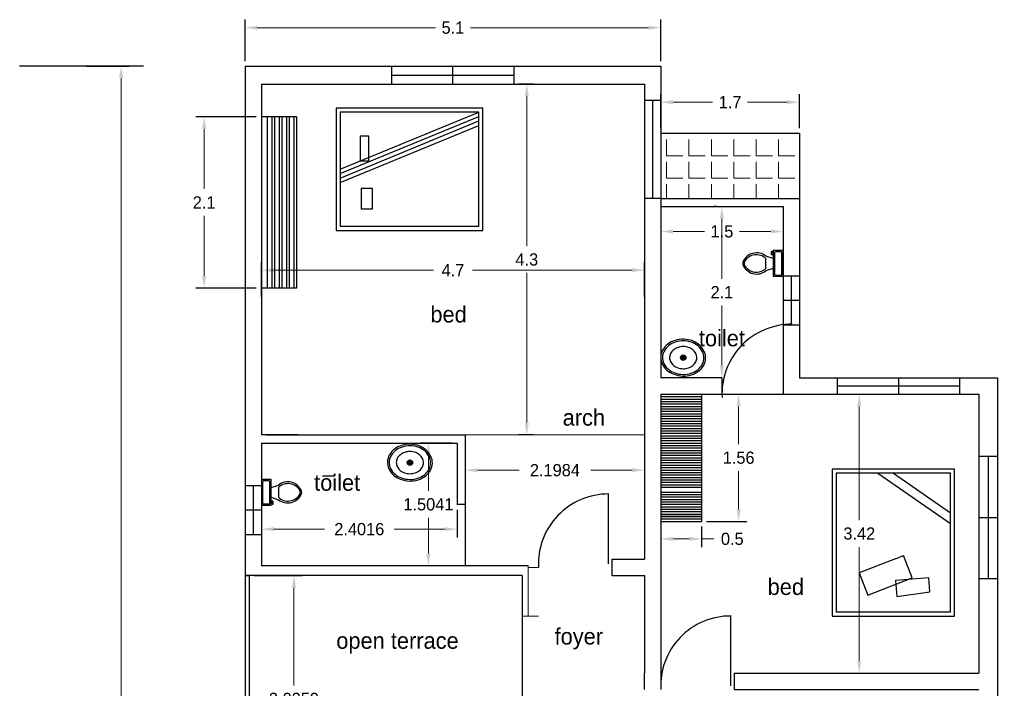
# Model space of a CAD drawing. Header units: inches. Extents: x -100 to 1476, y -184 to 112.
# Drawn here: x -47.95 to -35.95, y 30.17 to 38.38 of the extents above; entities that cross this region are included whole.
import ezdxf

# ---------------------------------------------------------------- set-up
doc = ezdxf.new("R2010")
doc.units = ezdxf.units.IN
doc.header["$MEASUREMENT"] = 0
doc.header["$PDMODE"] = 66
doc.dimstyles.get("Standard").update_dxf_attribs({"dimtxt": 0.15, "dimasz": 0.15, "dimexe": 0.1, "dimexo": 0.0625, "dimgap": 0.09, "dimtad": 0, "dimtih": 1, "dimtoh": 1, "dimdec": 4, "dimdsep": 46, "dimtxsty": 'Standard', "dimcen": 0.09, "dimadec": 0, "dimazin": 0, "dimtfac": 1, "dimtdec": 4, "dimtofl": 0, "dimtmove": 0, "dimatfit": 3, "dimfxl": 0, "dimtolj": 1, "dimtzin": 0, "dimlwd": 15, "dimarcsym": 0})

# ---------------------------------------------------------------- blocks, each defined once
blk = doc.blocks.new('*D258')
at = {"color": 0, "lineweight": -2, "transparency": 16777216}
for p, q in [((-47.125, 37.808), (-46.601, 37.808)), ((-46.764, 21.947), (-46.801, 21.947))]:
    blk.add_line(p, q, dxfattribs=at)
at = {"color": 0, "lineweight": 15, "transparency": 16777216}
for p, q in [((-46.701, 37.658), (-46.701, 30.042)), ((-46.701, 22.097), (-46.701, 29.712))]:
    blk.add_line(p, q, dxfattribs=at)
at = {"color": 0, "lineweight": 18, "transparency": 16777216}
for points in [[(-46.726, 37.658), (-46.676, 37.658), (-46.701, 37.808)], [(-46.726, 22.097), (-46.676, 22.097), (-46.701, 21.947)]]:
    blk.add_solid(points, dxfattribs=at)
at = {"layer": 'Defpoints', "color": 0, "lineweight": 18, "transparency": 16777216}
for p in [(-47.188, 37.808), (-46.701, 21.947), (-46.701, 21.947)]:
    blk.add_point(p, dxfattribs=at)
at = {"color": 0, "transparency": 16777216, "insert": (-46.701, 29.877), "char_height": 0.15, "attachment_point": 5}
blk.add_mtext('\\A1;15.861', dxfattribs=at)
blk = doc.blocks.new('*D261')
at = {"color": 0, "lineweight": -2, "transparency": 16777216}
for p, q in [((-38.069, 33.787), (-37.546, 33.787)), ((-38.069, 30.367), (-37.546, 30.367))]:
    blk.add_line(p, q, dxfattribs=at)
at = {"color": 0, "lineweight": 15, "transparency": 16777216}
for p, q in [((-37.646, 33.637), (-37.646, 32.242)), ((-37.646, 30.517), (-37.646, 31.912))]:
    blk.add_line(p, q, dxfattribs=at)
at = {"color": 0, "lineweight": 18, "transparency": 16777216}
for points in [[(-37.671, 33.637), (-37.621, 33.637), (-37.646, 33.787)], [(-37.671, 30.517), (-37.621, 30.517), (-37.646, 30.367)]]:
    blk.add_solid(points, dxfattribs=at)
at = {"layer": 'Defpoints', "color": 0, "lineweight": 18, "transparency": 16777216}
for p in [(-38.131, 33.787), (-38.131, 30.367), (-37.646, 30.367)]:
    blk.add_point(p, dxfattribs=at)
at = {"color": 0, "transparency": 16777216, "insert": (-37.646, 32.077), "char_height": 0.15, "attachment_point": 5}
blk.add_mtext('\\A1;3.42', dxfattribs=at)
blk = doc.blocks.new('*D264')
at = {"color": 0, "lineweight": -2, "transparency": 16777216}
for p, q in [((-40.081, 32.164), (-40.081, 31.912)), ((-39.581, 32.164), (-39.581, 31.912))]:
    blk.add_line(p, q, dxfattribs=at)
at = {"color": 0, "lineweight": 15, "transparency": 16777216}
for p, q in [((-39.931, 32.012), (-39.731, 32.012)), ((-39.581, 32.012), (-39.431, 32.012))]:
    blk.add_line(p, q, dxfattribs=at)
at = {"color": 0, "lineweight": 18, "transparency": 16777216}
for points in [[(-39.931, 32.037), (-39.931, 31.987), (-40.081, 32.012)], [(-39.731, 32.037), (-39.731, 31.987), (-39.581, 32.012)]]:
    blk.add_solid(points, dxfattribs=at)
at = {"layer": 'Defpoints', "color": 0, "lineweight": 18, "transparency": 16777216}
for p in [(-40.081, 32.227), (-39.581, 32.227), (-39.581, 32.012)]:
    blk.add_point(p, dxfattribs=at)
at = {"color": 0, "transparency": 16777216, "insert": (-39.204, 32.012), "char_height": 0.15, "attachment_point": 5}
blk.add_mtext('\\A1;0.5', dxfattribs=at)
blk = doc.blocks.new('*D265')
at = {"color": 0, "lineweight": -2, "transparency": 16777216}
for p, q in [((-39.519, 33.787), (-39.026, 33.787)), ((-39.519, 32.227), (-39.026, 32.227))]:
    blk.add_line(p, q, dxfattribs=at)
at = {"color": 0, "lineweight": 15, "transparency": 16777216}
for p, q in [((-39.126, 33.637), (-39.126, 33.172)), ((-39.126, 32.377), (-39.126, 32.842))]:
    blk.add_line(p, q, dxfattribs=at)
at = {"color": 0, "lineweight": 18, "transparency": 16777216}
for points in [[(-39.151, 33.637), (-39.101, 33.637), (-39.126, 33.787)], [(-39.151, 32.377), (-39.101, 32.377), (-39.126, 32.227)]]:
    blk.add_solid(points, dxfattribs=at)
at = {"layer": 'Defpoints', "color": 0, "lineweight": 18, "transparency": 16777216}
for p in [(-39.581, 33.787), (-39.581, 32.227), (-39.126, 32.227)]:
    blk.add_point(p, dxfattribs=at)
at = {"color": 0, "transparency": 16777216, "insert": (-39.126, 33.007), "char_height": 0.15, "attachment_point": 5}
blk.add_mtext('\\A1;1.56', dxfattribs=at)
blk = doc.blocks.new('*D266')
at = {"color": 0, "lineweight": -2, "transparency": 16777216}
for p, q in [((-45.181, 37.87), (-45.181, 38.379)), ((-40.081, 37.87), (-40.081, 38.379))]:
    blk.add_line(p, q, dxfattribs=at)
at = {"color": 0, "lineweight": 15, "transparency": 16777216}
for p, q in [((-45.031, 38.279), (-42.846, 38.279)), ((-40.231, 38.279), (-42.416, 38.279))]:
    blk.add_line(p, q, dxfattribs=at)
at = {"color": 0, "lineweight": 18, "transparency": 16777216}
for points in [[(-45.031, 38.304), (-45.031, 38.254), (-45.181, 38.279)], [(-40.231, 38.304), (-40.231, 38.254), (-40.081, 38.279)]]:
    blk.add_solid(points, dxfattribs=at)
at = {"layer": 'Defpoints', "color": 0, "lineweight": 18, "transparency": 16777216}
for p in [(-40.081, 38.279), (-45.181, 37.808), (-40.081, 37.808)]:
    blk.add_point(p, dxfattribs=at)
at = {"color": 0, "transparency": 16777216, "insert": (-42.631, 38.279), "char_height": 0.15, "attachment_point": 5}
blk.add_mtext('\\A1;5.1', dxfattribs=at)
blk = doc.blocks.new('*D267')
at = {"color": 0, "lineweight": -2, "transparency": 16777216}
for p, q in [((-40.081, 37.049), (-40.081, 37.466)), ((-38.381, 37.049), (-38.381, 37.466))]:
    blk.add_line(p, q, dxfattribs=at)
at = {"color": 0, "lineweight": 15, "transparency": 16777216}
for p, q in [((-39.931, 37.366), (-39.446, 37.366)), ((-38.531, 37.366), (-39.016, 37.366))]:
    blk.add_line(p, q, dxfattribs=at)
at = {"color": 0, "lineweight": 18, "transparency": 16777216}
for points in [[(-39.931, 37.391), (-39.931, 37.341), (-40.081, 37.366)], [(-38.531, 37.391), (-38.531, 37.341), (-38.381, 37.366)]]:
    blk.add_solid(points, dxfattribs=at)
at = {"layer": 'Defpoints', "color": 0, "lineweight": 18, "transparency": 16777216}
for p in [(-38.381, 37.366), (-40.081, 36.987), (-38.381, 36.987)]:
    blk.add_point(p, dxfattribs=at)
at = {"color": 0, "transparency": 16777216, "insert": (-39.231, 37.366), "char_height": 0.15, "attachment_point": 5}
blk.add_mtext('\\A1;1.7', dxfattribs=at)
blk = doc.blocks.new('Toilet - top')
for p, q in [((9.5, -6), (9.5, -2)), ((-10, -8.5), (-8, -8.5)), ((-10, -9.5), (-10, -8.5)), ((-7, -9.5), (-10, -9.5)), ((-8, -8.5), (-8, -8)), ((-7, -8), (-7, -9.5)), ((-4, -8), (-6, -14)), ((4, -14), (-4, -14)), ((4, -8), (6, -14))]:
    blk.add_line(p, q)
blk.add_lwpolyline([(10.5, -8), (10.5, 0), (-10.5, 0), (-10.5, -8)], close=True)
for points in [[(-9.5, -2), (-9.5, -6)], [(8.5, -1), (-8.5, -1)], [(-8.5, -7), (8.5, -7)]]:
    blk.add_lwpolyline(points)
for centre, radius, start, end in [((-8.62, -1.88), 0.884, 81.8699, 188.1301), ((-8.62, -6.12), 0.884, 171.8699, 278.1301), ((8.62, -1.88), 0.884, 351.8699, 98.1301), ((8.62, -6.12), 0.884, 261.8699, 8.1301), ((3.52, -21.58), 12.17, 141.46911, 247.97143), ((4.2, -21.82), 11.33, 136.36773, 238.94682), ((-3.52, -21.58), 12.17, 292.02843, 38.53071), ((-4.2, -21.82), 11.33, 301.05301, 43.63209), ((0, -27.88), 4, 245.73182, 294.26817), ((0, -29), 4, 254.86053, 285.13947)]:
    blk.add_arc(centre, radius, start, end)
blk = doc.blocks.new('Sink - Oval top')
for p, q in [((-1, 0), (1, 0)), ((0, 1), (0, -1))]:
    blk.add_line(p, q)
at = {"linetype": 'Continuous'}
for points in [[(-12.23, 0.39, 0.117634), (-11.46, -3.36, 0.104469), (-8.88, -6.8, 0.090016), (-5.08, -9.07, 0.08192), (-0.32, -10.02, 0.08192), (4.49, -9.38, 0.090016), (8.42, -7.36, 0.104469), (11.22, -4.09, 0.117634), (12.23, -0.39, 0.117634), (11.46, 3.36, 0.104469), (8.88, 6.8, 0.090016), (5.08, 9.07, 0.08192), (0.32, 10.02, 0.08192), (-4.49, 9.38, 0.090016), (-8.42, 7.36, 0.104469), (-11.22, 4.09, 0.117634)], [(-11.29, 0.16, 0.118622), (-10.52, -3.25, 0.104678), (-8.07, -6.36, 0.089562), (-4.54, -8.37, 0.081185), (-0.13, -9.15, 0.081185), (4.3, -8.49, 0.089562), (7.89, -6.58, 0.104678), (10.42, -3.55, 0.118622), (11.29, -0.16, 0.118622), (10.52, 3.25, 0.104678), (8.07, 6.36, 0.089562), (4.54, 8.37, 0.081185), (0.13, 9.15, 0.081185), (-4.3, 8.49, 0.089562), (-7.89, 6.58, 0.104678), (-10.42, 3.55, 0.118622)], [(-7.42, 0.08, 0.118283), (-6.91, -2.17, 0.104607), (-5.29, -4.21, 0.089718), (-2.97, -5.53, 0.081436), (-0.07, -6.04, 0.081436), (2.84, -5.59, 0.089718), (5.2, -4.33, 0.104607), (6.86, -2.32, 0.118283), (7.42, -0.08, 0.118283), (6.91, 2.17, 0.104607), (5.29, 4.21, 0.089718), (2.97, 5.53, 0.081436), (0.07, 6.04, 0.081436), (-2.84, 5.59, 0.089718), (-5.2, 4.33, 0.104607), (-6.86, 2.32, 0.118283)]]:
    blk.add_lwpolyline(points, format="xyb", close=True, dxfattribs=at)
for radius in [1.5, 1]:
    blk.add_circle((0, 0), radius)
blk = doc.blocks.new('*D277')
at = {"color": 0, "lineweight": -2, "transparency": 16777216}
for p, q in [((-39.394, 36.087), (-39.431, 36.087)), ((-39.394, 33.987), (-39.431, 33.987))]:
    blk.add_line(p, q, dxfattribs=at)
at = {"color": 0, "lineweight": 15, "transparency": 16777216}
for p, q in [((-39.331, 35.937), (-39.331, 35.202)), ((-39.331, 34.137), (-39.331, 34.872))]:
    blk.add_line(p, q, dxfattribs=at)
at = {"color": 0, "lineweight": 18, "transparency": 16777216}
for points in [[(-39.356, 35.937), (-39.306, 35.937), (-39.331, 36.087)], [(-39.356, 34.137), (-39.306, 34.137), (-39.331, 33.987)]]:
    blk.add_solid(points, dxfattribs=at)
at = {"layer": 'Defpoints', "color": 0, "lineweight": 18, "transparency": 16777216}
for p in [(-39.331, 36.087), (-39.331, 36.087), (-39.331, 33.987)]:
    blk.add_point(p, dxfattribs=at)
at = {"color": 0, "transparency": 16777216, "insert": (-39.331, 35.037), "char_height": 0.15, "attachment_point": 5}
blk.add_mtext('\\A1;2.1', dxfattribs=at)
blk = doc.blocks.new('*D278')
at = {"color": 0, "lineweight": -2, "transparency": 16777216}
for p, q in [((-40.081, 36.024), (-40.081, 35.681)), ((-38.581, 36.024), (-38.581, 35.681))]:
    blk.add_line(p, q, dxfattribs=at)
at = {"color": 0, "lineweight": 15, "transparency": 16777216}
for p, q in [((-39.931, 35.781), (-39.546, 35.781)), ((-38.731, 35.781), (-39.116, 35.781))]:
    blk.add_line(p, q, dxfattribs=at)
at = {"color": 0, "lineweight": 18, "transparency": 16777216}
for points in [[(-39.931, 35.806), (-39.931, 35.756), (-40.081, 35.781)], [(-38.731, 35.806), (-38.731, 35.756), (-38.581, 35.781)]]:
    blk.add_solid(points, dxfattribs=at)
at = {"layer": 'Defpoints', "color": 0, "lineweight": 18, "transparency": 16777216}
for p in [(-40.081, 36.087), (-38.581, 36.087), (-40.081, 35.781)]:
    blk.add_point(p, dxfattribs=at)
at = {"color": 0, "transparency": 16777216, "insert": (-39.331, 35.781), "char_height": 0.15, "attachment_point": 5}
blk.add_mtext('\\A1;1.5', dxfattribs=at)
blk = doc.blocks.new('*D279')
at = {"color": 0, "lineweight": -2, "transparency": 16777216}
for p, q in [((-45.044, 37.187), (-45.783, 37.187)), ((-45.044, 35.087), (-45.783, 35.087))]:
    blk.add_line(p, q, dxfattribs=at)
at = {"color": 0, "lineweight": 15, "transparency": 16777216}
for p, q in [((-45.683, 37.037), (-45.683, 36.302)), ((-45.683, 35.237), (-45.683, 35.972))]:
    blk.add_line(p, q, dxfattribs=at)
at = {"color": 0, "lineweight": 18, "transparency": 16777216}
for points in [[(-45.708, 37.037), (-45.658, 37.037), (-45.683, 37.187)], [(-45.708, 35.237), (-45.658, 35.237), (-45.683, 35.087)]]:
    blk.add_solid(points, dxfattribs=at)
at = {"layer": 'Defpoints', "color": 0, "lineweight": 18, "transparency": 16777216}
for p in [(-44.981, 37.187), (-45.683, 35.087), (-44.981, 35.087)]:
    blk.add_point(p, dxfattribs=at)
at = {"color": 0, "transparency": 16777216, "insert": (-45.683, 36.137), "char_height": 0.15, "attachment_point": 5}
blk.add_mtext('\\A1;2.1', dxfattribs=at)
blk = doc.blocks.new('*D245')
at = {"color": 0, "linetype": 'ByBlock', "lineweight": -2, "ltscale": 0.0008, "transparency": 16777216}
for p, q in [((-44.981, 34.982), (-44.981, 35.406)), ((-40.281, 34.982), (-40.281, 35.406))]:
    blk.add_line(p, q, dxfattribs=at)
at = {"color": 0, "linetype": 'ByBlock', "lineweight": 15, "ltscale": 0.0008, "transparency": 16777216}
for p, q in [((-44.831, 35.306), (-42.871, 35.306)), ((-40.431, 35.306), (-42.391, 35.306))]:
    blk.add_line(p, q, dxfattribs=at)
at = {"color": 0, "linetype": 'ByBlock', "lineweight": 18, "ltscale": 0.0008, "transparency": 16777216}
for points in [[(-44.831, 35.331), (-44.831, 35.281), (-44.981, 35.306)], [(-40.431, 35.331), (-40.431, 35.281), (-40.281, 35.306)]]:
    blk.add_solid(points, dxfattribs=at)
at = {"layer": 'Defpoints', "color": 0, "linetype": 'ByBlock', "lineweight": 18, "ltscale": 0.0008, "transparency": 16777216}
for p in [(-40.281, 35.306), (-44.981, 34.92), (-40.281, 34.92)]:
    blk.add_point(p, dxfattribs=at)
at = {"color": 0, "linetype": 'ByBlock', "ltscale": 0.0008, "transparency": 16777216, "insert": (-42.631, 35.306), "char_height": 0.15, "attachment_point": 5}
blk.add_mtext('\\A1;4.7', dxfattribs=at)
blk = doc.blocks.new('*D296')
at = {"color": 0, "linetype": 'ByBlock', "lineweight": -2, "ltscale": 0.0008, "transparency": 16777216}
for p, q in [((-42.642, 33.187), (-43.032, 33.187)), ((-42.642, 31.683), (-43.032, 31.683))]:
    blk.add_line(p, q, dxfattribs=at)
at = {"color": 0, "linetype": 'ByBlock', "lineweight": 15, "ltscale": 0.0008, "transparency": 16777216}
for p, q in [((-42.932, 33.037), (-42.932, 32.6)), ((-42.932, 31.833), (-42.932, 32.27))]:
    blk.add_line(p, q, dxfattribs=at)
at = {"color": 0, "linetype": 'ByBlock', "lineweight": 18, "ltscale": 0.0008, "transparency": 16777216}
for points in [[(-42.957, 33.037), (-42.907, 33.037), (-42.932, 33.187)], [(-42.957, 31.833), (-42.907, 31.833), (-42.932, 31.683)]]:
    blk.add_solid(points, dxfattribs=at)
at = {"layer": 'Defpoints', "color": 0, "linetype": 'ByBlock', "lineweight": 18, "ltscale": 0.0008, "transparency": 16777216}
for p in [(-42.58, 33.187), (-42.932, 31.683), (-42.58, 31.683)]:
    blk.add_point(p, dxfattribs=at)
at = {"color": 0, "linetype": 'ByBlock', "ltscale": 0.0008, "transparency": 16777216, "insert": (-42.932, 32.435), "char_height": 0.15, "attachment_point": 5}
blk.add_mtext('\\A1;1.5041', dxfattribs=at)
blk = doc.blocks.new('*D246')
at = {"color": 0, "linetype": 'ByBlock', "lineweight": -2, "ltscale": 0.0008, "transparency": 16777216}
for p, q in [((-41.644, 37.587), (-41.825, 37.587)), ((-41.644, 33.287), (-41.825, 33.287))]:
    blk.add_line(p, q, dxfattribs=at)
at = {"color": 0, "linetype": 'ByBlock', "lineweight": 15, "ltscale": 0.0008, "transparency": 16777216}
for p, q in [((-41.725, 37.437), (-41.725, 35.602)), ((-41.725, 33.437), (-41.725, 35.272))]:
    blk.add_line(p, q, dxfattribs=at)
at = {"color": 0, "linetype": 'ByBlock', "lineweight": 18, "ltscale": 0.0008, "transparency": 16777216}
for points in [[(-41.75, 37.437), (-41.7, 37.437), (-41.725, 37.587)], [(-41.75, 33.437), (-41.7, 33.437), (-41.725, 33.287)]]:
    blk.add_solid(points, dxfattribs=at)
at = {"layer": 'Defpoints', "color": 0, "linetype": 'ByBlock', "lineweight": 18, "ltscale": 0.0008, "transparency": 16777216}
for p in [(-41.725, 37.587), (-41.582, 37.587), (-41.582, 33.287)]:
    blk.add_point(p, dxfattribs=at)
at = {"color": 0, "linetype": 'ByBlock', "ltscale": 0.0008, "transparency": 16777216, "insert": (-41.725, 35.437), "char_height": 0.15, "attachment_point": 5}
blk.add_mtext('\\A1;4.3', dxfattribs=at)
blk = doc.blocks.new('*D297')
at = {"color": 0, "linetype": 'ByBlock', "lineweight": -2, "ltscale": 0.0008, "transparency": 16777216}
for p, q in [((-45.069, 31.563), (-44.481, 31.563)), ((-45.069, 28.537), (-44.481, 28.537))]:
    blk.add_line(p, q, dxfattribs=at)
at = {"color": 0, "linetype": 'ByBlock', "lineweight": 15, "ltscale": 0.0008, "transparency": 16777216}
for p, q in [((-44.581, 31.413), (-44.581, 30.215)), ((-44.581, 28.687), (-44.581, 29.885))]:
    blk.add_line(p, q, dxfattribs=at)
at = {"color": 0, "linetype": 'ByBlock', "lineweight": 18, "ltscale": 0.0008, "transparency": 16777216}
for points in [[(-44.606, 31.413), (-44.556, 31.413), (-44.581, 31.563)], [(-44.606, 28.687), (-44.556, 28.687), (-44.581, 28.537)]]:
    blk.add_solid(points, dxfattribs=at)
at = {"layer": 'Defpoints', "color": 0, "linetype": 'ByBlock', "lineweight": 18, "ltscale": 0.0008, "transparency": 16777216}
for p in [(-45.131, 31.563), (-45.131, 28.537), (-44.581, 28.537)]:
    blk.add_point(p, dxfattribs=at)
at = {"color": 0, "linetype": 'ByBlock', "lineweight": 18, "ltscale": 0.0008, "transparency": 16777216, "insert": (-44.581, 30.05), "char_height": 0.15, "attachment_point": 5}
blk.add_mtext('\\A1;3.0259', dxfattribs=at)
blk = doc.blocks.new('*D299')
at = {"color": 0, "linetype": 'ByBlock', "lineweight": -2, "ltscale": 0.0008, "transparency": 16777216}
for p, q in [((-42.48, 33.224), (-42.48, 32.754)), ((-40.281, 33.124), (-40.281, 32.754))]:
    blk.add_line(p, q, dxfattribs=at)
at = {"color": 0, "linetype": 'ByBlock', "lineweight": 15, "ltscale": 0.0008, "transparency": 16777216}
for p, q in [((-42.33, 32.854), (-41.82, 32.854)), ((-40.431, 32.854), (-40.94, 32.854))]:
    blk.add_line(p, q, dxfattribs=at)
at = {"color": 0, "linetype": 'ByBlock', "lineweight": 18, "ltscale": 0.0008, "transparency": 16777216}
for points in [[(-42.33, 32.879), (-42.33, 32.829), (-42.48, 32.854)], [(-40.431, 32.879), (-40.431, 32.829), (-40.281, 32.854)]]:
    blk.add_solid(points, dxfattribs=at)
at = {"layer": 'Defpoints', "color": 0, "linetype": 'ByBlock', "lineweight": 18, "ltscale": 0.0008, "transparency": 16777216}
for p in [(-42.48, 33.287), (-40.281, 33.187), (-40.281, 32.854)]:
    blk.add_point(p, dxfattribs=at)
at = {"color": 0, "linetype": 'ByBlock', "lineweight": 18, "ltscale": 0.0008, "transparency": 16777216, "insert": (-41.38, 32.854), "char_height": 0.15, "attachment_point": 5}
blk.add_mtext('\\A1;2.1984', dxfattribs=at)
blk = doc.blocks.new('*D300')
at = {"color": 0, "linetype": 'ByBlock', "lineweight": -2, "ltscale": 0.0008, "transparency": 16777216}
for p, q in [((-44.981, 32.363), (-44.981, 32.031)), ((-42.58, 32.37), (-42.58, 32.031))]:
    blk.add_line(p, q, dxfattribs=at)
at = {"color": 0, "linetype": 'ByBlock', "lineweight": 15, "ltscale": 0.0008, "transparency": 16777216}
for p, q in [((-44.831, 32.131), (-44.208, 32.131)), ((-42.73, 32.131), (-43.353, 32.131))]:
    blk.add_line(p, q, dxfattribs=at)
at = {"color": 0, "linetype": 'ByBlock', "lineweight": 18, "ltscale": 0.0008, "transparency": 16777216}
for points in [[(-44.831, 32.156), (-44.831, 32.106), (-44.981, 32.131)], [(-42.73, 32.156), (-42.73, 32.106), (-42.58, 32.131)]]:
    blk.add_solid(points, dxfattribs=at)
at = {"layer": 'Defpoints', "color": 0, "linetype": 'ByBlock', "lineweight": 18, "ltscale": 0.0008, "transparency": 16777216}
for p in [(-44.981, 32.425), (-42.58, 32.433), (-44.981, 32.131)]:
    blk.add_point(p, dxfattribs=at)
at = {"color": 0, "linetype": 'ByBlock', "lineweight": 18, "ltscale": 0.0008, "transparency": 16777216, "insert": (-43.78, 32.131), "char_height": 0.15, "attachment_point": 5}
blk.add_mtext('\\A1;2.4016', dxfattribs=at)

msp = doc.modelspace()

# ---------------------------------------------------------------- hatches: boundary and pattern name
at = {"linetype": 'ByBlock', "lineweight": 18, "ltscale": 0.0008}
h = msp.add_hatch(dxfattribs=at)
h.set_pattern_fill('ANGLE', color=3)
h.set_pattern_definition([(0, (-78.51024, -6.19071), (0, 0.275), [0.2, -0.075]), (90, (-78.51024, -6.19071), (-0.275, 2e-17), [0.2, -0.075])])
h.paths.add_polyline_path([(-38.38117, 36.98671), (-40.08117, 36.98671), (-40.08117, 36.18671), (-38.38117, 36.18671)])

# ---------------------------------------------------------------- linework, layer by layer
for p, q in [((-46.42812, 37.80771), (-47.94734, 37.80771)), ((-45.18117, 37.80771), (-40.08117, 37.80771)), ((-45.18117, 37.80771), (-45.18117, 22.96671)), ((-43.38117, 37.58671), (-43.38117, 37.80771)), ((-42.63117, 37.58671), (-42.63117, 37.80771)), ((-41.88117, 37.58671), (-41.88117, 37.80771)), ((-40.08117, 37.80771), (-40.08117, 35.88671)), ((-43.38117, 37.69721), (-41.88117, 37.69721)), ((-44.98117, 37.58671), (-40.28117, 37.58671)), ((-44.98117, 37.58671), (-44.98117, 33.28671)), ((-40.78117, 37.58671), (-40.28117, 37.58671)), ((-40.28117, 37.58671), (-40.28117, 31.76262)), ((-40.08117, 37.58671), (-40.08117, 35.88671)), ((-40.08117, 37.38671), (-40.28117, 37.38671)), ((-40.18117, 37.38671), (-40.18117, 36.18671)), ((-44.01382, 36.54407), (-42.31382, 37.24407)), ((-44.01382, 36.49), (-42.31382, 37.19)), ((-44.55117, 37.18671), (-44.98117, 37.18671)), ((-44.91117, 37.18671), (-44.91117, 35.08671)), ((-44.85117, 37.18671), (-44.85117, 35.08671)), ((-44.82117, 37.18671), (-44.82117, 35.08671)), ((-44.76117, 37.18671), (-44.76117, 35.08671)), ((-44.76117, 37.18671), (-44.76117, 35.08671)), ((-44.73117, 37.18671), (-44.73117, 35.08671)), ((-44.67117, 37.18671), (-44.67117, 35.08671)), ((-44.64117, 37.18671), (-44.64117, 35.08671)), ((-44.58117, 37.18671), (-44.58117, 35.08671)), ((-44.55117, 37.18671), (-44.55117, 35.08671)), ((-44.01382, 36.43592), (-42.31382, 37.13592)), ((-44.01382, 36.38185), (-42.31382, 37.08185)), ((-40.08117, 36.98671), (-38.38117, 36.98671)), ((-38.38117, 36.98671), (-38.38117, 33.98671)), ((-40.08117, 36.18671), (-40.28117, 36.18671)), ((-40.08117, 36.18671), (-38.38117, 36.18671)), ((-40.08117, 36.08671), (-40.08117, 33.98671)), ((-40.08117, 36.08671), (-38.58117, 36.08671)), ((-38.58117, 36.08671), (-38.58117, 33.98671)), ((-40.08117, 35.78671), (-40.08117, 33.98671)), ((-38.38117, 35.23414), (-38.58117, 35.23414)), ((-38.48117, 35.23414), (-38.48117, 34.63414)), ((-44.55117, 35.08671), (-44.98117, 35.08671)), ((-38.38117, 34.93414), (-38.58117, 34.93414)), ((-38.38117, 34.63414), (-38.58117, 34.63414)), ((-40.08117, 33.98671), (-40.08117, 33.98671)), ((-39.33117, 33.98671), (-40.08117, 33.98671)), ((-39.33117, 33.98671), (-39.33117, 33.78671)), ((-38.58117, 33.98671), (-38.58117, 33.78671)), ((-38.38117, 33.98671), (-35.95117, 33.98671)), ((-37.91617, 33.98671), (-37.91617, 33.78671)), ((-37.16617, 33.98671), (-37.16617, 33.78671)), ((-36.41617, 33.98671), (-36.41617, 33.78671)), ((-35.95117, 33.98671), (-35.95117, 21.94671)), ((-37.91617, 33.88671), (-36.41617, 33.88671)), ((-40.08117, 33.78671), (-40.08117, 30.36671)), ((-40.08117, 33.78671), (-36.18117, 33.78671)), ((-40.08117, 33.78671), (-39.58117, 33.78671)), ((-40.08117, 33.75671), (-39.58117, 33.75671)), ((-40.08117, 33.72671), (-39.58117, 33.72671)), ((-39.58117, 33.78671), (-39.58117, 32.58671)), ((-36.18117, 33.78671), (-36.18117, 30.36671)), ((-40.08117, 33.69671), (-39.58117, 33.69671)), ((-40.08117, 33.66671), (-39.58117, 33.66671)), ((-40.08117, 33.66671), (-39.58117, 33.66671)), ((-40.08117, 33.63671), (-39.58117, 33.63671)), ((-40.08117, 33.60671), (-39.58117, 33.60671)), ((-40.08117, 33.57671), (-39.58117, 33.57671)), ((-40.08117, 33.57671), (-39.58117, 33.57671)), ((-40.08117, 33.54671), (-39.58117, 33.54671)), ((-40.08117, 33.51671), (-39.58117, 33.51671)), ((-40.08117, 33.48671), (-39.58117, 33.48671)), ((-40.08117, 33.48671), (-39.58117, 33.48671)), ((-40.08117, 33.45671), (-39.58117, 33.45671)), ((-40.08117, 33.42671), (-39.58117, 33.42671)), ((-40.08117, 33.39671), (-39.58117, 33.39671)), ((-40.08117, 33.39671), (-39.58117, 33.39671)), ((-40.08117, 33.36671), (-39.58117, 33.36671)), ((-44.53049, 33.28671), (-44.98117, 33.28671)), ((-44.92117, 33.28671), (-42.47954, 33.28671)), ((-44.53049, 33.28671), (-44.53049, 33.28671)), ((-42.47954, 33.28671), (-42.47954, 31.68262)), ((-40.08117, 33.33671), (-39.58117, 33.33671)), ((-40.08117, 33.30671), (-39.58117, 33.30671)), ((-40.08117, 33.30671), (-39.58117, 33.30671)), ((-40.08117, 33.27671), (-39.58117, 33.27671)), ((-40.08117, 33.24671), (-39.58117, 33.24671)), ((-44.98117, 33.18671), (-42.57954, 33.18671)), ((-44.98117, 33.18671), (-44.98117, 31.68262)), ((-44.53049, 33.18671), (-44.53049, 33.18671)), ((-42.57954, 33.18671), (-42.57954, 32.43262)), ((-40.08117, 33.21671), (-39.58117, 33.21671)), ((-40.08117, 33.18671), (-39.58117, 33.18671)), ((-40.08117, 33.15671), (-39.58117, 33.15671)), ((-40.08117, 33.12671), (-39.58117, 33.12671)), ((-40.08117, 33.09671), (-39.58117, 33.09671)), ((-40.08117, 33.09671), (-39.58117, 33.09671)), ((-40.08117, 33.06671), (-39.58117, 33.06671)), ((-40.08117, 33.03671), (-39.58117, 33.03671)), ((-40.08117, 33.00671), (-39.58117, 33.00671)), ((-40.08117, 33.00671), (-39.58117, 33.00671)), ((-36.18117, 33.02602), (-35.95117, 33.02602)), ((-36.06617, 33.02602), (-36.06617, 31.52602)), ((-40.08117, 32.97671), (-39.58117, 32.97671)), ((-40.08117, 32.94671), (-39.58117, 32.94671)), ((-40.08117, 32.91671), (-39.58117, 32.91671)), ((-40.08117, 32.91671), (-39.58117, 32.91671)), ((-40.08117, 32.88671), (-39.58117, 32.88671)), ((-44.23117, 32.78671), (-44.08117, 32.78671)), ((-40.08117, 32.85671), (-39.58117, 32.85671)), ((-40.08117, 32.82671), (-39.58117, 32.82671)), ((-40.08117, 32.82671), (-39.58117, 32.82671)), ((-40.08117, 32.79671), (-39.58117, 32.79671)), ((-40.08117, 32.76671), (-39.58117, 32.76671)), ((-37.4176, 32.81649), (-36.52832, 32.19959)), ((-37.22832, 32.81649), (-36.52832, 32.33187)), ((-44.98117, 32.66262), (-45.18117, 32.66262)), ((-45.08117, 32.66262), (-45.08117, 32.06262)), ((-40.08117, 32.73671), (-39.58117, 32.73671)), ((-40.08117, 32.73671), (-39.58117, 32.73671)), ((-40.08117, 32.70671), (-39.58117, 32.70671)), ((-40.08117, 32.67671), (-39.58117, 32.67671)), ((-40.08117, 32.64671), (-39.58117, 32.64671)), ((-40.72542, 32.56265), (-40.72542, 31.70581)), ((-40.08117, 32.58671), (-39.58117, 32.58671)), ((-40.08117, 32.55671), (-39.58117, 32.55671)), ((-40.08117, 32.52671), (-39.58117, 32.52671)), ((-39.58117, 32.58671), (-39.58117, 32.22671)), ((-42.47954, 32.43262), (-42.57954, 32.43262)), ((-40.08117, 32.49671), (-39.58117, 32.49671)), ((-40.08117, 32.49671), (-39.58117, 32.49671)), ((-40.08117, 32.46671), (-39.58117, 32.46671)), ((-40.08117, 32.43671), (-39.58117, 32.43671)), ((-40.08117, 32.40671), (-39.58117, 32.40671)), ((-40.08117, 32.40671), (-39.58117, 32.40671)), ((-44.98117, 32.36262), (-45.18117, 32.36262)), ((-40.08117, 32.37671), (-39.58117, 32.37671)), ((-40.08117, 32.34671), (-39.58117, 32.34671)), ((-40.08117, 32.31671), (-39.58117, 32.31671)), ((-40.08117, 32.31671), (-39.58117, 32.31671)), ((-39.58117, 32.28671), (-40.08117, 32.28671)), ((-40.08117, 32.28671), (-39.58117, 32.28671)), ((-36.18117, 32.27602), (-35.95117, 32.27602)), ((-40.08117, 32.25671), (-39.58117, 32.25671)), ((-40.08117, 32.22671), (-39.58117, 32.22671)), ((-44.98117, 32.06262), (-45.18117, 32.06262)), ((-37.20209, 31.76929), (-37.10424, 31.80726)), ((-36.9983, 31.53429), (-37.10424, 31.80726)), ((-37.10424, 31.80726), (-37.10424, 31.80726)), ((-40.68117, 31.76262), (-40.28117, 31.76262)), ((-40.68117, 31.76262), (-40.68117, 31.56262)), ((-40.68117, 31.76262), (-40.68117, 31.56262)), ((-37.20209, 31.76929), (-37.64587, 31.59706)), ((-41.78117, 31.56262), (-41.78117, 28.38671)), ((-40.68117, 31.56262), (-40.28117, 31.56262)), ((-40.28117, 31.56262), (-40.28117, 30.36671)), ((-37.64587, 31.59706), (-37.53993, 31.32409)), ((-37.53993, 31.32409), (-36.9983, 31.53429)), ((-36.79452, 31.53443), (-37.20209, 31.50312)), ((-37.20209, 31.50312), (-37.18709, 31.30796)), ((-36.78146, 31.36441), (-36.79452, 31.53443)), ((-36.18117, 31.52602), (-35.95117, 31.52602)), ((-37.18709, 31.30796), (-36.78146, 31.36441)), ((-39.22542, 31.06673), (-39.22542, 30.20989)), ((-40.28117, 30.16671), (-40.28117, 30.36671)), ((-40.08117, 30.36671), (-40.08117, 30.16671)), ((-39.18117, 30.36671), (-36.18117, 30.36671)), ((-39.18117, 30.36671), (-39.18117, 30.16671)), ((-39.18117, 30.16671), (-36.18117, 30.16671))]:
    msp.add_line(p, q)
at = {"color": 3, "linetype": 'ByBlock', "lineweight": 18, "ltscale": 0.0008}
for p, q in [((-42.47954, 33.28671), (-40.28117, 33.28671)), ((-41.70731, 31.06671), (-41.70731, 31.68262)), ((-41.58117, 31.66262), (-41.70731, 31.66262)), ((-41.58117, 31.06671), (-41.78117, 31.06671))]:
    msp.add_line(p, q, dxfattribs=at)
at = {"color": 3, "linetype": 'ByBlock', "ltscale": 0.0008}
for p, q in [((-41.70731, 31.68262), (-44.98117, 31.68262)), ((-41.78117, 31.56262), (-45.18117, 31.56262)), ((-45.18117, 31.56262), (-45.13117, 31.56262)), ((-45.13117, 31.56262), (-45.13117, 28.53671)), ((-40.68117, 31.56262), (-40.28117, 31.56262))]:
    msp.add_line(p, q, dxfattribs=at)
for points in [[(-44.06382, 35.79407), (-42.26382, 35.79407), (-42.26382, 37.29407), (-44.06382, 37.29407)], [(-44.06382, 35.79407), (-42.26382, 35.79407), (-42.26382, 37.29407), (-44.06382, 37.29407)], [(-44.01382, 35.84407), (-42.31382, 35.84407), (-42.31382, 37.24407), (-44.01382, 37.24407)], [(-43.66392, 36.94885), (-43.76703, 36.94885), (-43.76703, 36.64569), (-43.66392, 36.64569)], [(-43.61737, 36.30951), (-43.75749, 36.30951), (-43.75749, 36.05875), (-43.61737, 36.05875)], [(-37.97832, 32.86649), (-37.97832, 31.06649), (-36.47832, 31.06649), (-36.47832, 32.86649)], [(-37.97832, 32.86649), (-37.97832, 31.06649), (-36.47832, 31.06649), (-36.47832, 32.86649)], [(-37.92832, 32.81649), (-37.92832, 31.11649), (-36.52832, 31.11649), (-36.52832, 32.81649)]]:
    msp.add_lwpolyline(points, close=True)
for centre in [(-38.47434, 33.78671), (-40.72542, 31.70581), (-39.22542, 30.20989)]:
    msp.add_arc(centre, 0.85684, 89.583891, 182.888919)

# ---------------------------------------------------------------- block references
for p, xscale, yscale, zscale, rotation in [((-38.58117, 35.38881), 0.01499999999999702, 0.01499999999999702, 0.01499999999999702, 270), ((-44.98117, 32.58262), 0.01500000000000057, 0.01500000000000057, 0.01500000000000057, 90)]:
    msp.add_blockref('Toilet - top', p, dxfattribs=dict(xscale=xscale, yscale=yscale, zscale=zscale, rotation=rotation))
at = {"xscale": 0.02250000000000085, "yscale": 0.02250000000000085, "zscale": 0.02250000000000085}
for p in [(-39.80592, 34.23421), (-43.15872, 32.94718)]:
    msp.add_blockref('Sink - Oval top', p, dxfattribs=at)

# ---------------------------------------------------------------- texts
at = {"char_height": 0.2, "width": 3.5819957, "attachment_point": 1}
for s, insert in [('{\\fVani|b0|i0|c0|p34;bed}', (-42.90741, 34.86505)), ('{\\fVani|b0|i0|c0|p34;toilet}', (-39.61382, 34.57309)), ('{\\fVani|b0|i0|c0|p34;arch}', (-41.2851, 33.60028)), ('{\\fVani|b0|i0|c0|p34;toilet}', (-44.33338, 32.80242)), ('{\\fVani|b0|i0|c0|p34;bed}', (-38.77012, 31.52469)), ('{\\fVani|b0|i0|c0|p34;open terrace}', (-44.06188, 30.86486)), ('{\\fVani|b0|i0|c0|p34;foyer}', (-41.38391, 30.91678))]:
    msp.add_mtext(s, dxfattribs=dict(at, insert=insert))

# ---------------------------------------------------------------- dimensions: what is measured, and where the dimension line sits
for base, p1, p2, picture, middle in [((-40.08117, 38.27857), (-45.18117, 37.80771), (-40.08117, 37.80771), '*D266', (-42.63117, 38.27857)), ((-38.38117, 37.36551), (-40.08117, 36.98671), (-38.38117, 36.98671), '*D267', (-39.23117, 37.36551)), ((-40.08117, 35.78114), (-38.58117, 36.08671), (-40.08117, 36.08671), '*D278', (-39.33117, 35.78114)), ((-39.58117, 32.01191), (-40.08117, 32.22671), (-39.58117, 32.22671), '*D264', (-39.20367, 32.01191))]:
    dim = msp.add_linear_dim(base=base, p1=p1, p2=p2, dimstyle='Standard')
    dim.commit()
    dim.dimension.update_dxf_attribs({"geometry": picture, "text_midpoint": middle})
for base, p1, p2, picture, middle in [((-46.70144, 21.94671), (-47.18773, 37.80771), (-46.70144, 21.94671), '*D258', (-46.70144, 29.87721)), ((-45.68319, 35.08671), (-44.98117, 37.18671), (-44.98117, 35.08671), '*D279', (-45.68319, 36.13671)), ((-39.33117, 36.08671), (-39.33117, 33.98671), (-39.33117, 36.08671), '*D277', (-39.33117, 35.03671)), ((-39.12559, 32.22671), (-39.58117, 33.78671), (-39.58117, 32.22671), '*D265', (-39.12559, 33.00671)), ((-37.64587, 30.36671), (-38.13117, 33.78671), (-38.13117, 30.36671), '*D261', (-37.64587, 32.07671))]:
    dim = msp.add_linear_dim(base=base, p1=p1, p2=p2, angle=90, dimstyle='Standard')
    dim.commit()
    dim.dimension.update_dxf_attribs({"geometry": picture, "text_midpoint": middle})
at = {"color": 3, "linetype": 'ByBlock', "ltscale": 0.0008}
for base, p1, p2, picture, middle in [((-41.72494, 37.58671), (-41.58195, 33.28671), (-41.58195, 37.58671), '*D246', (-41.72494, 35.43671)), ((-42.93182, 31.68262), (-42.57954, 33.18671), (-42.57954, 31.68262), '*D296', (-42.93182, 32.43467))]:
    dim = msp.add_linear_dim(base=base, p1=p1, p2=p2, angle=90, dimstyle='Standard', dxfattribs=at)
    dim.commit()
    dim.dimension.update_dxf_attribs({"geometry": picture, "text_midpoint": middle})
dim = msp.add_linear_dim(base=(-40.28117, 35.30647), p1=(-44.98117, 34.91996), p2=(-40.28117, 34.91996), dimstyle='Standard', dxfattribs=at)
dim.commit()
dim.dimension.update_dxf_attribs({"geometry": '*D245', "text_midpoint": (-42.63117, 35.30647)})
at = {"color": 3, "linetype": 'ByBlock', "lineweight": 18, "ltscale": 0.0008}
for base, p1, p2, picture, middle in [((-40.28117, 32.85421), (-42.47954, 33.28671), (-40.28117, 33.18671), '*D299', (-41.38036, 32.85421)), ((-44.98117, 32.13053), (-42.57954, 32.43262), (-44.98117, 32.42512), '*D300', (-43.78036, 32.13053))]:
    dim = msp.add_linear_dim(base=base, p1=p1, p2=p2, dimstyle='Standard', dxfattribs=at)
    dim.commit()
    dim.dimension.update_dxf_attribs({"geometry": picture, "text_midpoint": middle})
dim = msp.add_linear_dim(base=(-44.58119, 28.53671), p1=(-45.13117, 31.56262), p2=(-45.13117, 28.53671), angle=90, dimstyle='Standard', dxfattribs=at)
dim.commit()
dim.dimension.update_dxf_attribs({"geometry": '*D297', "text_midpoint": (-44.58119, 30.04967)})

doc.saveas('drawing.dxf')
